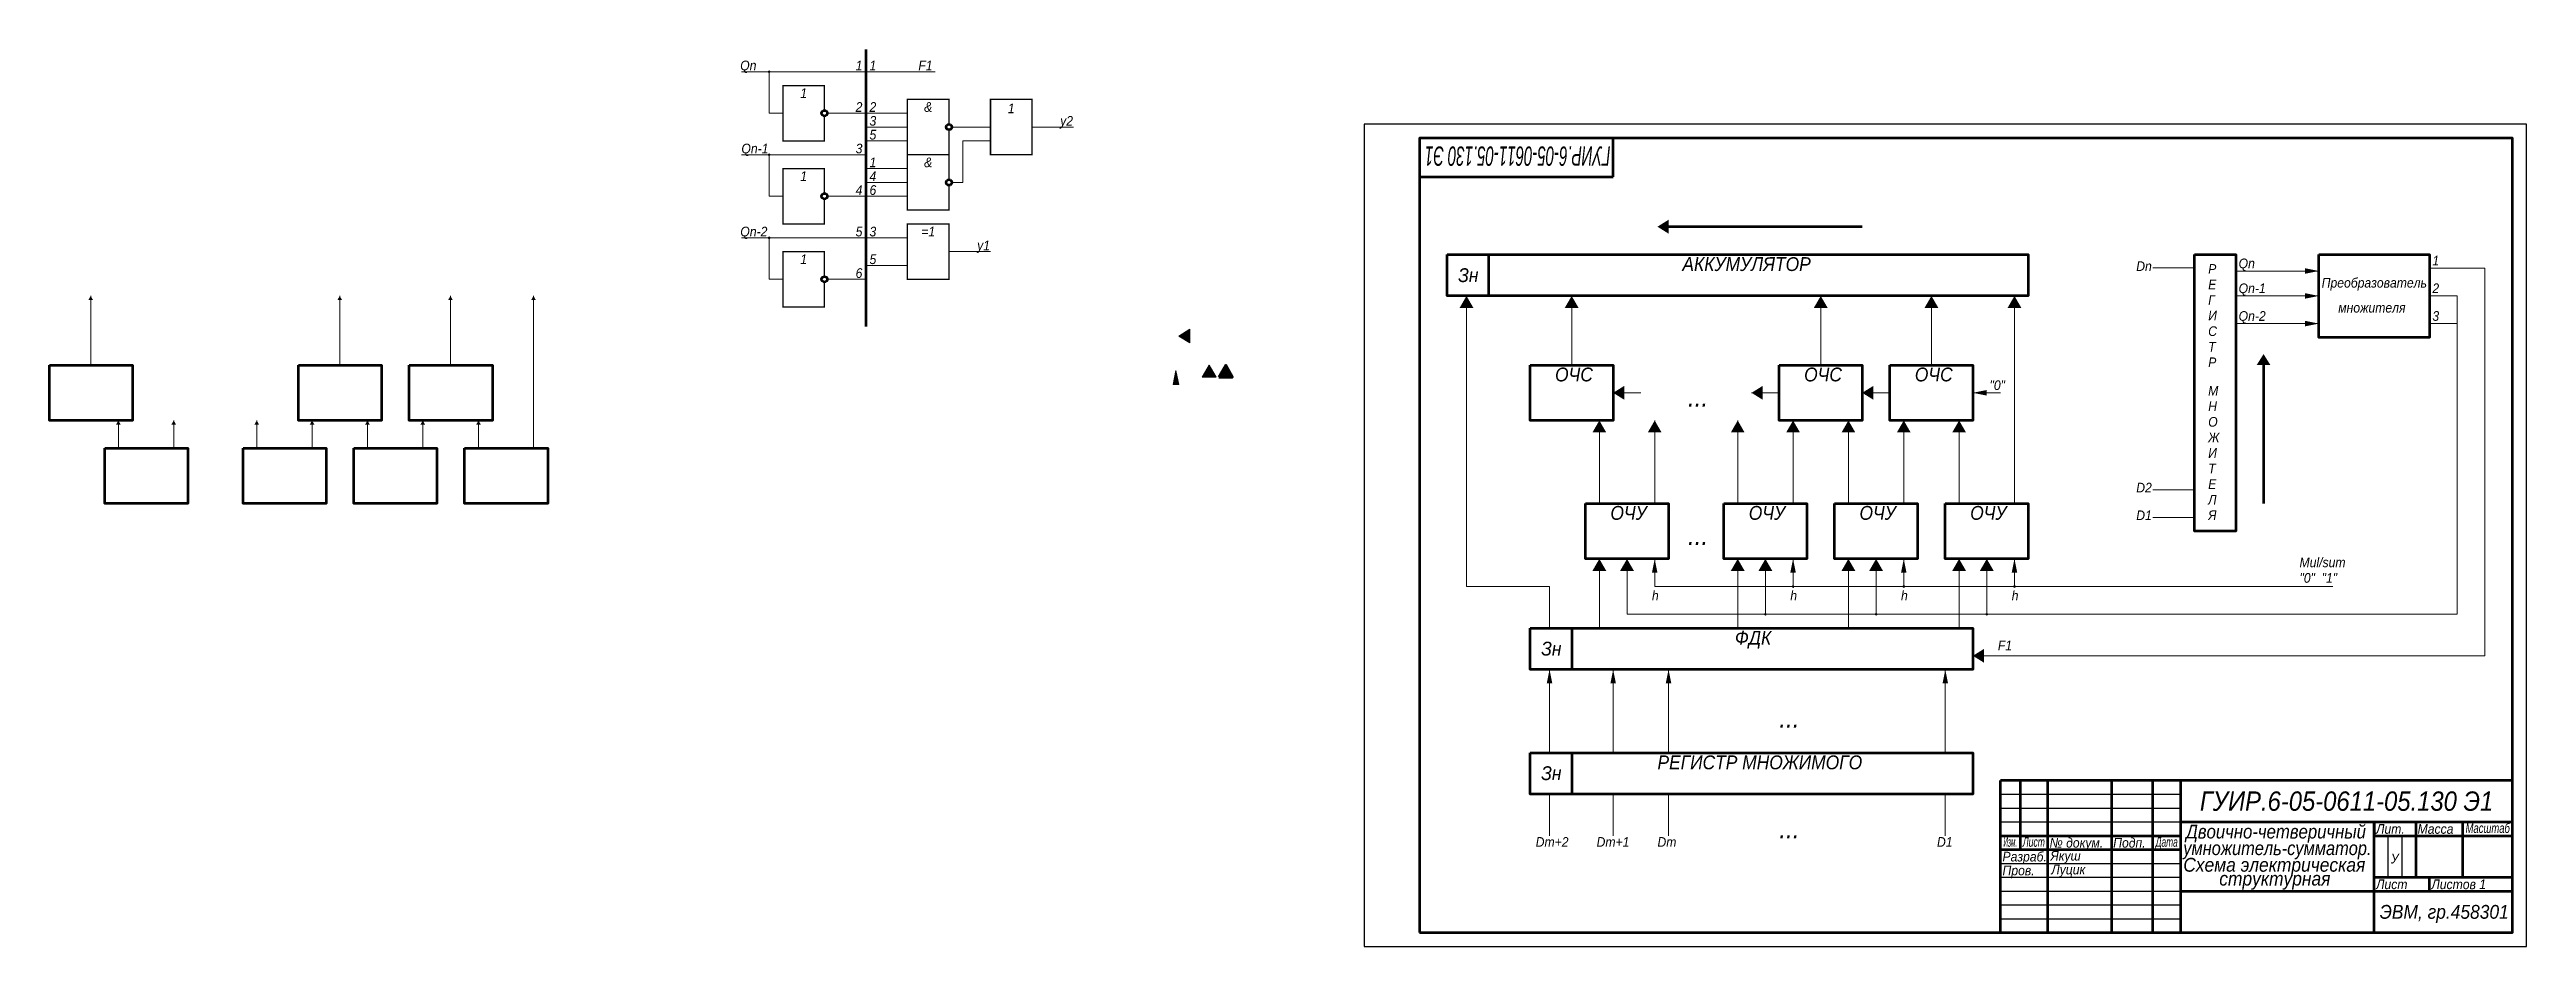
# Model space of a CAD drawing. Header units: millimetres. Extents: x -475 to 420, y 0 to 324.
import ezdxf
from ezdxf.enums import TextEntityAlignment as Align

# ---------------------------------------------------------------- set-up
doc = ezdxf.new("R2010")
doc.units = ezdxf.units.MM
doc.header["$LTSCALE"] = 0.5
doc.layers.get('0').update_dxf_attribs({"lineweight": 60})
doc.layers.get('Defpoints').update_dxf_attribs({"color": 5})
doc.layers.add('4-текст', color=7, linetype='Continuous', true_color=0x00ad00)
doc.layers.add('small', color=7, linetype='Continuous', lineweight=20)
doc.styles.get("Standard").update_dxf_attribs({"font": 'ariali.ttf', "width": 0.9})

msp = doc.modelspace()

# ---------------------------------------------------------------- hatches: boundary and pattern name
h = msp.add_hatch(color=256)
h.dxf.hatch_style = 1
h.paths.add_polyline_path([(-460.13, 234.98), (-461, 233.48), (-459.27, 233.48)])
h = msp.add_hatch(color=256)
h.dxf.hatch_style = 1
h.paths.add_polyline_path([(-370.13, 234.98), (-371, 233.48), (-369.27, 233.48)])
h = msp.add_hatch(color=256)
h.dxf.hatch_style = 1
h.paths.add_polyline_path([(-330.13, 234.98), (-331, 233.48), (-329.27, 233.48)])
h = msp.add_hatch(color=256)
h.dxf.hatch_style = 1
h.paths.add_polyline_path([(-300.13, 234.98), (-301, 233.48), (-299.27, 233.48)])
h = msp.add_hatch(color=256)
h.dxf.hatch_style = 1
h.paths.add_polyline_path([(34.5, 230.67), (39.5, 230.67), (37, 235)])
h = msp.add_hatch(color=256)
h.dxf.hatch_style = 1
h.paths.add_polyline_path([(72.5, 230.67), (77.5, 230.67), (75, 235)])
h = msp.add_hatch(color=256)
h.dxf.hatch_style = 1
h.paths.add_polyline_path([(162.5, 230.67), (167.5, 230.67), (165, 235)])
h = msp.add_hatch(color=256)
h.dxf.hatch_style = 1
h.paths.add_polyline_path([(202.5, 230.67), (207.5, 230.67), (205, 235)])
h = msp.add_hatch(color=256)
h.dxf.hatch_style = 1
h.paths.add_polyline_path([(232.5, 230.67), (237.5, 230.67), (235, 235)])
h = msp.add_hatch(color=256)
h.dxf.hatch_style = 1
h.paths.add_polyline_path([(-52.5, 205.67), (-47.5, 205.67), (-50, 210)])
h = msp.add_hatch(color=256)
h.dxf.hatch_style = 1
h.paths.add_polyline_path([(-450.13, 189.98), (-451, 188.48), (-449.27, 188.48)])
h = msp.add_hatch(color=256)
h.dxf.hatch_style = 1
h.paths.add_polyline_path([(-430.13, 189.98), (-431, 188.48), (-429.27, 188.48)])
h = msp.add_hatch(color=256)
h.dxf.hatch_style = 1
h.paths.add_polyline_path([(-400.13, 189.98), (-401, 188.48), (-399.27, 188.48)])
h = msp.add_hatch(color=256)
h.dxf.hatch_style = 1
h.paths.add_polyline_path([(-380.13, 189.98), (-381, 188.48), (-379.27, 188.48)])
h = msp.add_hatch(color=256)
h.dxf.hatch_style = 1
h.paths.add_polyline_path([(-360.13, 189.98), (-361, 188.48), (-359.27, 188.48)])
h = msp.add_hatch(color=256)
h.dxf.hatch_style = 1
h.paths.add_polyline_path([(-340.13, 189.98), (-341, 188.48), (-339.27, 188.48)])
h = msp.add_hatch(color=256)
h.dxf.hatch_style = 1
h.paths.add_polyline_path([(-320, 189.98), (-320.87, 188.48), (-319.13, 188.48)])
h = msp.add_hatch(color=256)
h.dxf.hatch_style = 1
h.paths.add_polyline_path([(82.5, 185.67), (87.5, 185.67), (85, 190)])
h = msp.add_hatch(color=256)
h.dxf.hatch_style = 1
h.paths.add_polyline_path([(102.5, 185.67), (107.5, 185.67), (105, 190)])
h = msp.add_hatch(color=256)
h.dxf.hatch_style = 1
h.paths.add_polyline_path([(132.5, 185.67), (137.5, 185.67), (135, 190)])
h = msp.add_hatch(color=256)
h.dxf.hatch_style = 1
h.paths.add_polyline_path([(152.5, 185.67), (157.5, 185.67), (155, 190)])
h = msp.add_hatch(color=256)
h.dxf.hatch_style = 1
h.paths.add_polyline_path([(172.5, 185.67), (177.5, 185.67), (175, 190)])
h = msp.add_hatch(color=256)
h.dxf.hatch_style = 1
h.paths.add_polyline_path([(192.5, 185.67), (197.5, 185.67), (195, 190)])
h = msp.add_hatch(color=256)
h.dxf.hatch_style = 1
h.paths.add_polyline_path([(212.5, 185.67), (217.5, 185.67), (215, 190)])
h = msp.add_hatch(color=256)
h.dxf.hatch_style = 1
h.paths.add_polyline_path([(82.5, 135.67), (87.5, 135.67), (85, 140)])
h = msp.add_hatch(color=256)
h.dxf.hatch_style = 1
h.paths.add_polyline_path([(92.5, 135.67), (97.5, 135.67), (95, 140)])
h = msp.add_hatch(color=256)
h.dxf.hatch_style = 1
h.paths.add_polyline_path([(132.5, 135.67), (137.5, 135.67), (135, 140)])
h = msp.add_hatch(color=256)
h.dxf.hatch_style = 1
h.paths.add_polyline_path([(142.5, 135.67), (147.5, 135.67), (145, 140)])
h = msp.add_hatch(color=256)
h.dxf.hatch_style = 1
h.paths.add_polyline_path([(172.5, 135.67), (177.5, 135.67), (175, 140)])
h = msp.add_hatch(color=256)
h.dxf.hatch_style = 1
h.paths.add_polyline_path([(182.5, 135.67), (187.5, 135.67), (185, 140)])
h = msp.add_hatch(color=256)
h.dxf.hatch_style = 1
h.paths.add_polyline_path([(212.5, 135.67), (217.5, 135.67), (215, 140)])
h = msp.add_hatch(color=256)
h.dxf.hatch_style = 1
h.paths.add_polyline_path([(222.5, 135.67), (227.5, 135.67), (225, 140)])
at = {"layer": 'small'}
h = msp.add_hatch(color=256, dxfattribs=at)
h.dxf.hatch_style = 1
h.paths.add_polyline_path([(-214.7, 316, 1), (-215.3, 316, 1)])
h = msp.add_hatch(color=256, dxfattribs=at)
h.dxf.hatch_style = 1
h.paths.add_polyline_path([(-214.7, 286, 1), (-215.3, 286, 1)])
h = msp.add_hatch(color=256, dxfattribs=at)
h.dxf.hatch_style = 1
h.paths.add_polyline_path([(110, 262.5), (106, 260), (110, 257.5)])
h = msp.add_hatch(color=256, dxfattribs=at)
h.dxf.hatch_style = 1
h.paths.add_polyline_path([(-214.7, 256, 1), (-215.3, 256, 1)])
h = msp.add_hatch(color=256, dxfattribs=at)
h.dxf.hatch_style = 1
h.paths.add_polyline_path([(345, 244), (340, 245), (340, 243)])
h = msp.add_hatch(color=256, dxfattribs=at)
h.dxf.hatch_style = 1
h.paths.add_polyline_path([(345, 235), (340, 236), (340, 234)])
h = msp.add_hatch(color=256, dxfattribs=at)
h.dxf.hatch_style = 1
h.paths.add_polyline_path([(345, 225), (340, 226), (340, 224)])
h = msp.add_hatch(color=256, dxfattribs=at)
h.dxf.hatch_style = 1
h.paths.add_polyline_path([(-63, 223), (-67, 220.5), (-63, 218)])
h = msp.add_hatch(color=256, dxfattribs=at)
h.dxf.hatch_style = 1
h.paths.add_polyline_path([(-68, 208), (-69, 203), (-67, 203)])
h = msp.add_hatch(color=256, dxfattribs=at)
h.dxf.hatch_style = 1
h.paths.add_polyline_path([(-53.5, 205.68), (-56, 210), (-58.5, 205.68)])
h = msp.add_hatch(color=256, dxfattribs=at)
h.dxf.hatch_style = 1
h.paths.add_polyline_path([(327.5, 210), (325, 214), (322.5, 210)])
h = msp.add_hatch(color=256, dxfattribs=at)
h.dxf.hatch_style = 1
h.paths.add_polyline_path([(94, 202.5), (90, 200), (94, 197.5)])
h = msp.add_hatch(color=256, dxfattribs=at)
h.dxf.hatch_style = 1
h.paths.add_polyline_path([(144, 202.5), (140, 200), (144, 197.5)])
h = msp.add_hatch(color=256, dxfattribs=at)
h.dxf.hatch_style = 1
h.paths.add_polyline_path([(184, 202.5), (180, 200), (184, 197.5)])
h = msp.add_hatch(color=256, dxfattribs=at)
h.dxf.hatch_style = 1
h.paths.add_polyline_path([(220, 200), (225, 199), (225, 201)])
h = msp.add_hatch(color=256, dxfattribs=at)
h.dxf.hatch_style = 1
h.paths.add_polyline_path([(105, 140), (104, 135), (106, 135)])
h = msp.add_hatch(color=256, dxfattribs=at)
h.dxf.hatch_style = 1
h.paths.add_polyline_path([(155, 140), (154, 135), (156, 135)])
h = msp.add_hatch(color=256, dxfattribs=at)
h.dxf.hatch_style = 1
h.paths.add_polyline_path([(195, 140), (194, 135), (196, 135)])
h = msp.add_hatch(color=256, dxfattribs=at)
h.dxf.hatch_style = 1
h.paths.add_polyline_path([(235, 140), (234, 135), (236, 135)])
h = msp.add_hatch(color=256, dxfattribs=at)
h.dxf.hatch_style = 1
h.paths.add_polyline_path([(155.3, 130, 1), (154.7, 130, 1)])
h = msp.add_hatch(color=256, dxfattribs=at)
h.dxf.hatch_style = 1
h.paths.add_polyline_path([(195.3, 130, 1), (194.7, 130, 1)])
h = msp.add_hatch(color=256, dxfattribs=at)
h.dxf.hatch_style = 1
h.paths.add_polyline_path([(235.3, 130, 1), (234.7, 130, 1)])
h = msp.add_hatch(color=256, dxfattribs=at)
h.dxf.hatch_style = 1
h.paths.add_polyline_path([(145.3, 120, 1), (144.7, 120, 1)])
h = msp.add_hatch(color=256, dxfattribs=at)
h.dxf.hatch_style = 1
h.paths.add_polyline_path([(185.3, 120, 1), (184.7, 120, 1)])
h = msp.add_hatch(color=256, dxfattribs=at)
h.dxf.hatch_style = 1
h.paths.add_polyline_path([(225.3, 120, 1), (224.7, 120, 1)])
h = msp.add_hatch(color=256, dxfattribs=at)
h.dxf.hatch_style = 1
h.paths.add_polyline_path([(224, 107.5), (220, 105), (224, 102.5)])
h = msp.add_hatch(color=256, dxfattribs=at)
h.dxf.hatch_style = 1
h.paths.add_polyline_path([(67, 100), (66, 95), (68, 95)])
h = msp.add_hatch(color=256, dxfattribs=at)
h.dxf.hatch_style = 1
h.paths.add_polyline_path([(90, 100), (89, 95), (91, 95)])
h = msp.add_hatch(color=256, dxfattribs=at)
h.dxf.hatch_style = 1
h.paths.add_polyline_path([(110, 100), (109, 95), (111, 95)])
h = msp.add_hatch(color=256, dxfattribs=at)
h.dxf.hatch_style = 1
h.paths.add_polyline_path([(210, 100), (209, 95), (211, 95)])

# ---------------------------------------------------------------- linework, layer by layer
for p, q in [((-180, 324), (-180, 224)), ((90, 278), (90, 292)), ((20, 278), (90, 278)), ((180, 260), (110, 260)), ((45, 250), (45, 235)), ((60, 250), (80, 250)), ((325, 210), (325, 160)), ((60, 115), (80, 115)), ((75, 115), (75, 100)), ((75, 70), (75, 55)), ((365, 45), (365, 40))]:
    msp.add_line(p, q)
at = {"lineweight": 60}
for p, q in [((230, 5), (230, 60)), ((415, 60), (230, 60)), ((237, 60), (237, 35)), ((247, 5), (247, 60)), ((270, 60), (270, 5)), ((285, 5), (285, 60)), ((295, 60), (295, 5)), ((295, 45), (415, 45)), ((365, 5), (365, 45)), ((380, 45), (380, 25)), ((397, 25), (397, 45)), ((230, 40), (295, 40)), ((365, 40), (415, 40)), ((230, 35), (295, 35)), ((295, 20), (415, 20)), ((365, 25), (415, 25)), ((385, 20), (385, 25))]:
    msp.add_line(p, q, dxfattribs=at)
at = {"lineweight": -3}
for p, q in [((230, 55), (295, 55)), ((230, 50), (295, 50)), ((230, 45), (295, 45)), ((370, 25), (370, 40)), ((375, 40), (375, 25)), ((230, 30), (295, 30)), ((230, 25), (295, 25)), ((230, 20), (295, 20)), ((230, 15), (295, 15)), ((230, 10), (295, 10))]:
    msp.add_line(p, q, dxfattribs=at)
at = {"const_width": 0.5}
for points in [[(-195, 299.98), (-195, 291), (-210, 291), (-210, 311), (-195, 311), (-195, 302.02)], [(-150, 294.98), (-150, 286), (-165, 286), (-165, 306), (-150, 306), (-150, 297.02)], [(-120, 294.98), (-120, 286), (-135, 286), (-135, 306), (-120, 306), (-120, 297.02)], [(-195, 269.98), (-195, 261), (-210, 261), (-210, 281), (-195, 281), (-195, 272.02)], [(-150, 274.98), (-150, 266), (-165, 266), (-165, 286), (-150, 286), (-150, 277.02)], [(-195, 239.98), (-195, 231), (-210, 231), (-210, 251), (-195, 251), (-195, 242.02)]]:
    msp.add_lwpolyline(points, dxfattribs=at)
at = {"lineweight": 60}
msp.add_lwpolyline([(20, 5), (415, 5), (415, 292), (20, 292)], close=True, dxfattribs=at)
at = {"ltscale": 4, "const_width": 0.5}
msp.add_lwpolyline([(-165, 261), (-150, 261), (-150, 241), (-165, 241)], close=True, dxfattribs=at)
for points in [[(30, 250), (240, 250), (240, 235), (30, 235)], [(300, 250), (315, 250), (315, 150), (300, 150)], [(345, 250), (385, 250), (385, 220), (345, 220)], [(-475, 210), (-445, 210), (-445, 190), (-475, 190)], [(-385, 210), (-355, 210), (-355, 190), (-385, 190)], [(-345, 210), (-315, 210), (-315, 190), (-345, 190)], [(-52.5, 205.67), (-47.5, 205.67), (-50, 210)], [(60, 210), (90, 210), (90, 190), (60, 190)], [(150, 210), (180, 210), (180, 190), (150, 190)], [(190, 210), (220, 210), (220, 190), (190, 190)], [(-455, 180), (-425, 180), (-425, 160), (-455, 160)], [(-405, 180), (-375, 180), (-375, 160), (-405, 160)], [(-365, 180), (-335, 180), (-335, 160), (-365, 160)], [(-325, 180), (-295, 180), (-295, 160), (-325, 160)], [(80, 160), (110, 160), (110, 140), (80, 140)], [(130, 160), (160, 160), (160, 140), (130, 140)], [(170, 160), (200, 160), (200, 140), (170, 140)], [(210, 160), (240, 160), (240, 140), (210, 140)], [(60, 115), (220, 115), (220, 100), (60, 100)], [(60, 70), (220, 70), (220, 55), (60, 55)]]:
    msp.add_lwpolyline(points, close=True)
for centre in [(-195, 301), (-150, 296), (-195, 271), (-150, 276), (-195, 241)]:
    msp.add_circle(centre, 1.02)
at = {"layer": 'Defpoints'}
msp.add_lwpolyline([(0, 0), (420, 0), (420, 297), (0, 297)], close=True, dxfattribs=at)
at = {"layer": 'small'}
for p, q in [((-225, 316), (-180, 316)), ((-215, 301), (-215, 316)), ((-180, 316), (-155, 316)), ((-215, 301), (-210, 301)), ((-194, 301), (-180, 301)), ((-180, 301), (-165, 301)), ((-165, 296), (-180, 296)), ((-149, 296), (-135, 296)), ((-120, 296), (-105, 296)), ((-180, 291), (-165, 291)), ((-145, 276), (-145, 291)), ((-145, 291), (-135, 291)), ((-225, 286), (-180, 286)), ((-215, 271), (-215, 286)), ((-180, 281), (-165, 281)), ((-215, 271), (-210, 271)), ((-194, 271), (-180, 271)), ((-165, 276), (-180, 276)), ((-180, 271), (-165, 271)), ((-149, 276), (-145, 276)), ((-225, 256), (-180, 256)), ((-215, 241), (-215, 256)), ((-180, 256), (-165, 256)), ((-150, 251), (-135, 251)), ((-180, 246), (-165, 246)), ((285, 245.14), (300, 245.14)), ((315, 244), (345, 244)), ((385, 245), (405, 245)), ((405, 245), (405, 105)), ((-460.13, 210), (-460.13, 235)), ((-370.13, 210), (-370.13, 235)), ((-330.13, 210), (-330.13, 235)), ((-300.13, 180), (-300.13, 235)), ((-215, 241), (-210, 241)), ((-194, 241), (-180, 241)), ((37, 235), (37, 130)), ((75, 210), (75, 235)), ((165, 210), (165, 235)), ((205, 210), (205, 235)), ((235, 160), (235, 235)), ((315, 235), (345, 235)), ((385, 235), (395, 235)), ((395, 235), (395, 229)), ((315, 225), (345, 225)), ((385, 225), (395, 225)), ((395, 229), (395, 120)), ((100, 200), (90, 200)), ((150, 200), (140, 200)), ((190, 200), (180, 200)), ((230, 200), (220, 200)), ((-450.13, 180), (-450.13, 190)), ((-430.13, 180), (-430.13, 190)), ((-400.13, 180), (-400.13, 190)), ((-380.13, 180), (-380.13, 190)), ((-360.13, 180), (-360.13, 190)), ((-340.13, 180), (-340.13, 190)), ((-320, 180), (-320, 190)), ((85, 160), (85, 190)), ((105, 160), (105, 190)), ((135, 160), (135, 190)), ((155, 160), (155, 190)), ((175, 160), (175, 190)), ((195, 160), (195, 190)), ((215, 160), (215, 190)), ((285, 165), (300, 165)), ((285, 155), (300, 155)), ((85, 115), (85, 140)), ((95, 120), (95, 140)), ((105, 130), (105, 140)), ((135, 115), (135, 140)), ((145, 120), (145, 140)), ((155, 130), (155, 140)), ((175, 115), (175, 140)), ((185, 120), (185, 140)), ((195, 130), (195, 140)), ((215, 115), (215, 140)), ((225, 120), (225, 140)), ((235, 130), (235, 140)), ((37, 130), (67, 130)), ((67, 115), (67, 130)), ((350, 130), (105, 130)), ((395, 120), (95, 120)), ((67, 70), (67, 100)), ((90, 70), (90, 100)), ((110, 70), (110, 100)), ((210, 70), (210, 100)), ((405, 105), (220, 105)), ((67, 40), (67, 55)), ((90, 40), (90, 55)), ((110, 40), (110, 55)), ((210, 40), (210, 55))]:
    msp.add_line(p, q, dxfattribs=at)
at = {"layer": 'small', "ltscale": 4, "const_width": 0.5}
msp.add_lwpolyline([(-135, 306), (-120, 306), (-120, 286), (-135, 286)], close=True, dxfattribs=at)
at = {"layer": 'small'}
for points in [[(-67, 220.5), (-67, 220.5), (-63, 218), (-63, 223)], [(-68, 208), (-69, 203), (-67, 203)], [(-56, 210), (-56, 210), (-58.5, 205.68), (-53.5, 205.68)]]:
    msp.add_lwpolyline(points, close=True, dxfattribs=at)
for centre in [(-215, 316), (-215, 286), (-215, 256), (155, 130), (195, 130), (235, 130), (145, 120), (185, 120), (225, 120)]:
    msp.add_circle(centre, 0.3, dxfattribs=at)

# ---------------------------------------------------------------- texts
at = {"layer": '4-текст', "width": 0.556042}
msp.add_text('ГУИР.6-05-0611-05.130 Э1', height=7, rotation=180, dxfattribs=at).set_placement((89, 289), (22, 289), align=Align.FIT)
at = {"layer": '4-текст'}
for s, height, width, p, p2 in [('ГУИР.6-05-0611-05.130 Э1', 7, 0.879708, (302, 49), (408, 49)), ('умножитель-сумматор.', 5, 0.846643, (296, 33), (364, 33)), ('Двоично-четверичный', 5, 0.865329, (297, 39), (362, 39))]:
    msp.add_text(s, height=height, dxfattribs=dict(at, width=width)).set_placement(p, p2, align=Align.FIT)
at = {"layer": '4-текст', "lineweight": -3}
for s, width, p, p2 in [('Изм.', 0.477058, (231, 36), (236, 36)), ('Лист', 0.635475, (238, 36), (246, 36)), ('Дата', 0.617556, (286, 36), (294, 36)), ('Масштаб', 0.695632, (398, 41), (414, 41))]:
    msp.add_text(s, height=3.5, dxfattribs=dict(at, width=width)).set_placement(p, p2, align=Align.FIT)
at = {"layer": '4-текст', "lineweight": -3, "width": 0.9}
for s, p in [('№ докум.', (247.67, 35.7)), ('Подп.', (270.67, 35.7)), ('Лит.', (365.67, 40.7)), ('Масса', (380.67, 40.7)), ('Разраб.', (230.67, 30.7)), ('Пров.', (230.67, 25.7)), ('Лист', (365.67, 20.7)), ('Листов 1', (385.67, 20.7))]:
    msp.add_text(s, height=3.5, dxfattribs=at).set_placement(p)
at = {"layer": '4-текст', "width": 0.9}
for s, height, p in [('Якуш', 3.5, (248, 31)), ('Луцик', 3.5, (248.32, 26.02)), ('Схема электрическая', 5, (296, 27)), ('У', 3.5, (371, 30)), ('структурная', 5, (309, 22)), ('ЭВМ, гр.458301', 5, (367, 10))]:
    msp.add_text(s, height=height, dxfattribs=at).set_placement(p)
at = {"layer": 'small', "width": 0.9}
for s, height, p in [('Зн', 5, (34, 240)), ('АККУМУЛЯТОР', 5, (115, 244)), ('Dn', 3.5, (279, 244)), ('Р', 3.5, (305, 243)), ('Qn', 3.5, (316, 245)), ('Преобразователь', 3.5, (346, 238)), ('1', 3.5, (386, 246)), ('Е', 3.5, (305, 237.38)), ('Г', 3.5, (305, 231.76)), ('Qn-1', 3.5, (316, 236)), ('2', 3.5, (386, 236)), ('И', 3.5, (305, 226.13)), ('С', 3.5, (305, 220.51)), ('Qn-2', 3.5, (316, 226)), ('множителя', 3.5, (352, 229)), ('3', 3.5, (386, 226)), ('Т', 3.5, (305, 214.89)), ('ОЧС', 5, (69, 204.12)), ('ОЧС', 5, (159, 204.12)), ('ОЧС', 5, (199, 204.12)), ('Р', 3.5, (305, 209.27)), ('"0"', 3.5, (226, 201)), ('М', 3.5, (305, 199)), ('...', 7, (117, 195)), ('Н', 3.5, (305, 193.38)), ('О', 3.5, (305, 187.76)), ('Ж', 3.5, (305, 182.13)), ('И', 3.5, (305, 176.51)), ('Т', 3.5, (305, 170.89)), ('D2', 3.5, (279, 164)), ('Л', 3.5, (305, 159.64)), ('Е', 3.5, (305, 165.27)), ('ОЧУ', 5, (89, 154.12)), ('ОЧУ', 5, (139, 154.12)), ('ОЧУ', 5, (179, 154.12)), ('ОЧУ', 5, (219, 154.12)), ('D1', 3.5, (279, 154)), ('Я', 3.5, (305, 154.02)), ('...', 7, (117, 145)), ('Mul/sum', 3.5, (338, 137)), ('"0"  "1"', 3.5, (338, 131.38)), ('h', 3.5, (104, 125)), ('h', 3.5, (154, 125)), ('h', 3.5, (194, 125)), ('h', 3.5, (234, 125)), ('Зн', 5, (64, 105.09)), ('ФДК', 5, (134, 109)), ('F1', 3.5, (229, 107)), ('...', 7, (150, 79)), ('Зн', 5, (64, 60.09)), ('РЕГИСТР МНОЖИМОГО', 5, (106, 64)), ('Dm+2', 3.5, (62, 36)), ('Dm+1', 3.5, (84, 36)), ('Dm', 3.5, (106, 36)), ('...', 7, (150, 39)), ('D1', 3.5, (207, 36))]:
    msp.add_text(s, height=height, dxfattribs=at).set_placement(p)
at = {"layer": 'small', "char_height": 3.5, "attachment_point": 1}
for s, heights, insert in [('\\pxqc;{\\fArial|b0|i1|c0|p34;Qn}', [0], (-227, 320)), ('\\pxqc;{\\fArial|b0|i1|c0|p34;1}', [0], (-187, 320)), ('\\pxqc;{\\fArial|b0|i1|c0|p34;1}', [0], (-182, 320)), ('\\pxqc;{\\fArial|b0|i1|c0|p34;F1}', [0], (-163, 320)), ('\\pxqc;{\\fArial|b0|i1|c0|p34;1}', [0], (-207, 310)), ('\\pxqc;{\\fArial|b0|i1|c204|p34;2}', [0], (-187, 305)), ('\\pxqc;{\\fArial|b0|i1|c0|p34;2}', [0], (-182, 305)), ('\\pxqc;{\\fArial|b0|i1|c0|p34;&}', [0], (-162, 305)), ('\\pxqc;{\\fArial|b0|i1|c0|p34;1}', [0], (-132, 304.51)), ('\\pxqc;{\\fArial|b0|i1|c204|p34;3}', [3.57], (-182, 300)), ('\\pxqc;{\\fArial|b0|i1|c0|p34;y2}', [0], (-112, 300)), ('{\\fArial|b0|i1|c0|p34;Qn-1}', [0], (-225, 290)), ('\\pxqc;{\\fArial|b0|i1|c204|p34;3}', [0], (-187, 290)), ('\\pxqc;{\\fArial|b0|i1|c204|p34;5}', [0], (-182, 295)), ('\\pxqc;{\\fArial|b0|i1|c0|p34;1}', [0], (-207, 280)), ('\\pxqc;{\\fArial|b0|i1|c204|p34;4}', [0], (-182, 280)), ('\\pxqc;{\\fArial|b0|i1|c204|p34;1}', [0], (-182, 285)), ('\\pxqc;{\\fArial|b0|i1|c0|p34;&}', [0], (-162, 285)), ('\\pxqc;{\\fArial|b0|i1|c204|p34;4}', [0], (-187, 275)), ('\\pxqc;{\\fArial|b0|i1|c204|p34;6}', [0], (-182, 275)), ('\\pxqc;{\\fArial|b0|i1|c0|p34;Qn-2}', [0], (-225, 260)), ('\\pxqc;{\\fArial|b0|i1|c204|p34;5}', [0], (-187, 260)), ('\\pxqc;{\\fArial|b0|i1|c0|p34;3}', [0], (-182, 260)), ('\\pxqc;{\\fArial|b0|i1|c0|p34;=1}', [0], (-162, 260)), ('\\pxqc;{\\fArial|b0|i1|c0|p34;y1}', [0], (-142, 255)), ('\\pxqc;{\\fArial|b0|i1|c0|p34;1}', [0], (-207, 250)), ('\\pxqc;{\\fArial|b0|i1|c204|p34;6}', [0], (-187, 245)), ('\\pxqc;{\\fArial|b0|i1|c204|p34;5}', [0], (-182, 250))]:
    msp.add_mtext_dynamic_manual_height_columns(s, width=9, gutter_width=23.05, heights=heights, dxfattribs=dict(at, insert=insert))

doc.saveas('drawing.dxf')
